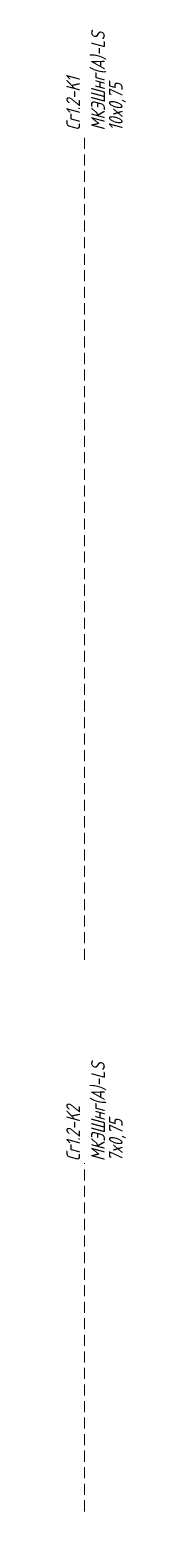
# Model space of a CAD drawing. Header units: millimetres. Extents: x 429 to 4975, y 1244 to 3612.
# Drawn here: x 4240.2 to 4251, y 1552.7 to 1821.3 of the extents above; entities that cross this region are included whole.
import ezdxf
from ezdxf.enums import TextEntityAlignment as Align

# ---------------------------------------------------------------- set-up
doc = ezdxf.new("R2010")
doc.units = ezdxf.units.MM
doc.linetypes.add('DASHED', pattern=[0.75, 0.5, -0.25])
doc.layers.add('шкаф_кабель-K', color=93, linetype='Continuous', lineweight=35)
doc.styles.add('СБ', font='GOST_A.TTF', dxfattribs={"oblique": 15, "height": 2})

# ---------------------------------------------------------------- blocks, each defined once
blk = doc.blocks.new('*U9')
at = {"linetype": 'DASHED', "lineweight": 20, "ltscale": 4}
blk.add_line((0, -149.98), (0, 0), dxfattribs=at)
at = {"style": 'СБ', "oblique": 15, "flags": 1}
for tag, p in [('МАРКА_КАБЕЛЯ+СЕЧЕНИЕ', (43.97, 10.72)), ('Примечание', (39.24, 11.12)), ('Мет_рукав', (20.3, 11.69)), ('НАЧАЛО', (9.11, 11.83)), ('Диаметр', (35.96, 11.12)), ('КОНЕЦ', (13.04, 11.69)), ('Длина', (31.79, 11.32)), ('Труба', (16.95, 11.69))]:
    blk.add_attdef(tag, p, '', height=2.5, rotation=90, dxfattribs=at)
at = {"lineweight": 30, "style": 'СБ', "oblique": 15}
blk.add_attdef('ОБОЗНАЧ_КАБЕЛЯ', text='', height=2.5, rotation=90, dxfattribs=at).set_placement((-2.05, 0.36), align=Align.MIDDLE_LEFT)
at = {"style": 'СБ', "oblique": 15}
for tag, p in [('МАРКА_КАБЕЛЯ', (3.72, 0.36)), ('Сечение', (6.95, 0.27))]:
    blk.add_attdef(tag, p, '', height=2.5, rotation=90, dxfattribs=at)
blk = doc.blocks.new('*U4')
at = {"linetype": 'DASHED', "lineweight": 20, "ltscale": 4}
blk.add_line((0, -63.14), (0, 0), dxfattribs=at)
at = {"style": 'СБ', "oblique": 15, "flags": 1}
for tag, p in [('МАРКА_КАБЕЛЯ+СЕЧЕНИЕ', (43.97, 10.72)), ('Примечание', (39.24, 11.12)), ('Мет_рукав', (20.3, 11.69)), ('НАЧАЛО', (9.11, 11.83)), ('Диаметр', (35.96, 11.12)), ('КОНЕЦ', (13.04, 11.69)), ('Длина', (31.79, 11.32)), ('Труба', (16.95, 11.69))]:
    blk.add_attdef(tag, p, '', height=2.5, rotation=90, dxfattribs=at)
at = {"lineweight": 30, "style": 'СБ', "oblique": 15}
blk.add_attdef('ОБОЗНАЧ_КАБЕЛЯ', text='', height=2.5, rotation=90, dxfattribs=at).set_placement((-2.05, 0.36), align=Align.MIDDLE_LEFT)
at = {"style": 'СБ', "oblique": 15}
for tag, p in [('МАРКА_КАБЕЛЯ', (3.72, 0.36)), ('Сечение', (6.95, 0.27))]:
    blk.add_attdef(tag, p, '', height=2.5, rotation=90, dxfattribs=at)

msp = doc.modelspace()

# ---------------------------------------------------------------- block references
at = {"layer": 'шкаф_кабель-K'}
for name, p, values in [('*U9', (4243.52, 1802.67), {'ОБОЗНАЧ_КАБЕЛЯ': 'Сг1.2-K1', 'МАРКА_КАБЕЛЯ': 'МКЭШнг(А)-LS', 'Сечение': '10x0,75'}), ('*U4', (4243.52, 1615.83), {'ОБОЗНАЧ_КАБЕЛЯ': 'Сг1.2-K2', 'МАРКА_КАБЕЛЯ': 'МКЭШнг(А)-LS', 'Сечение': '7x0,75'})]:
    msp.add_blockref(name, p, dxfattribs=at).add_auto_attribs(values)

doc.saveas('drawing.dxf')
